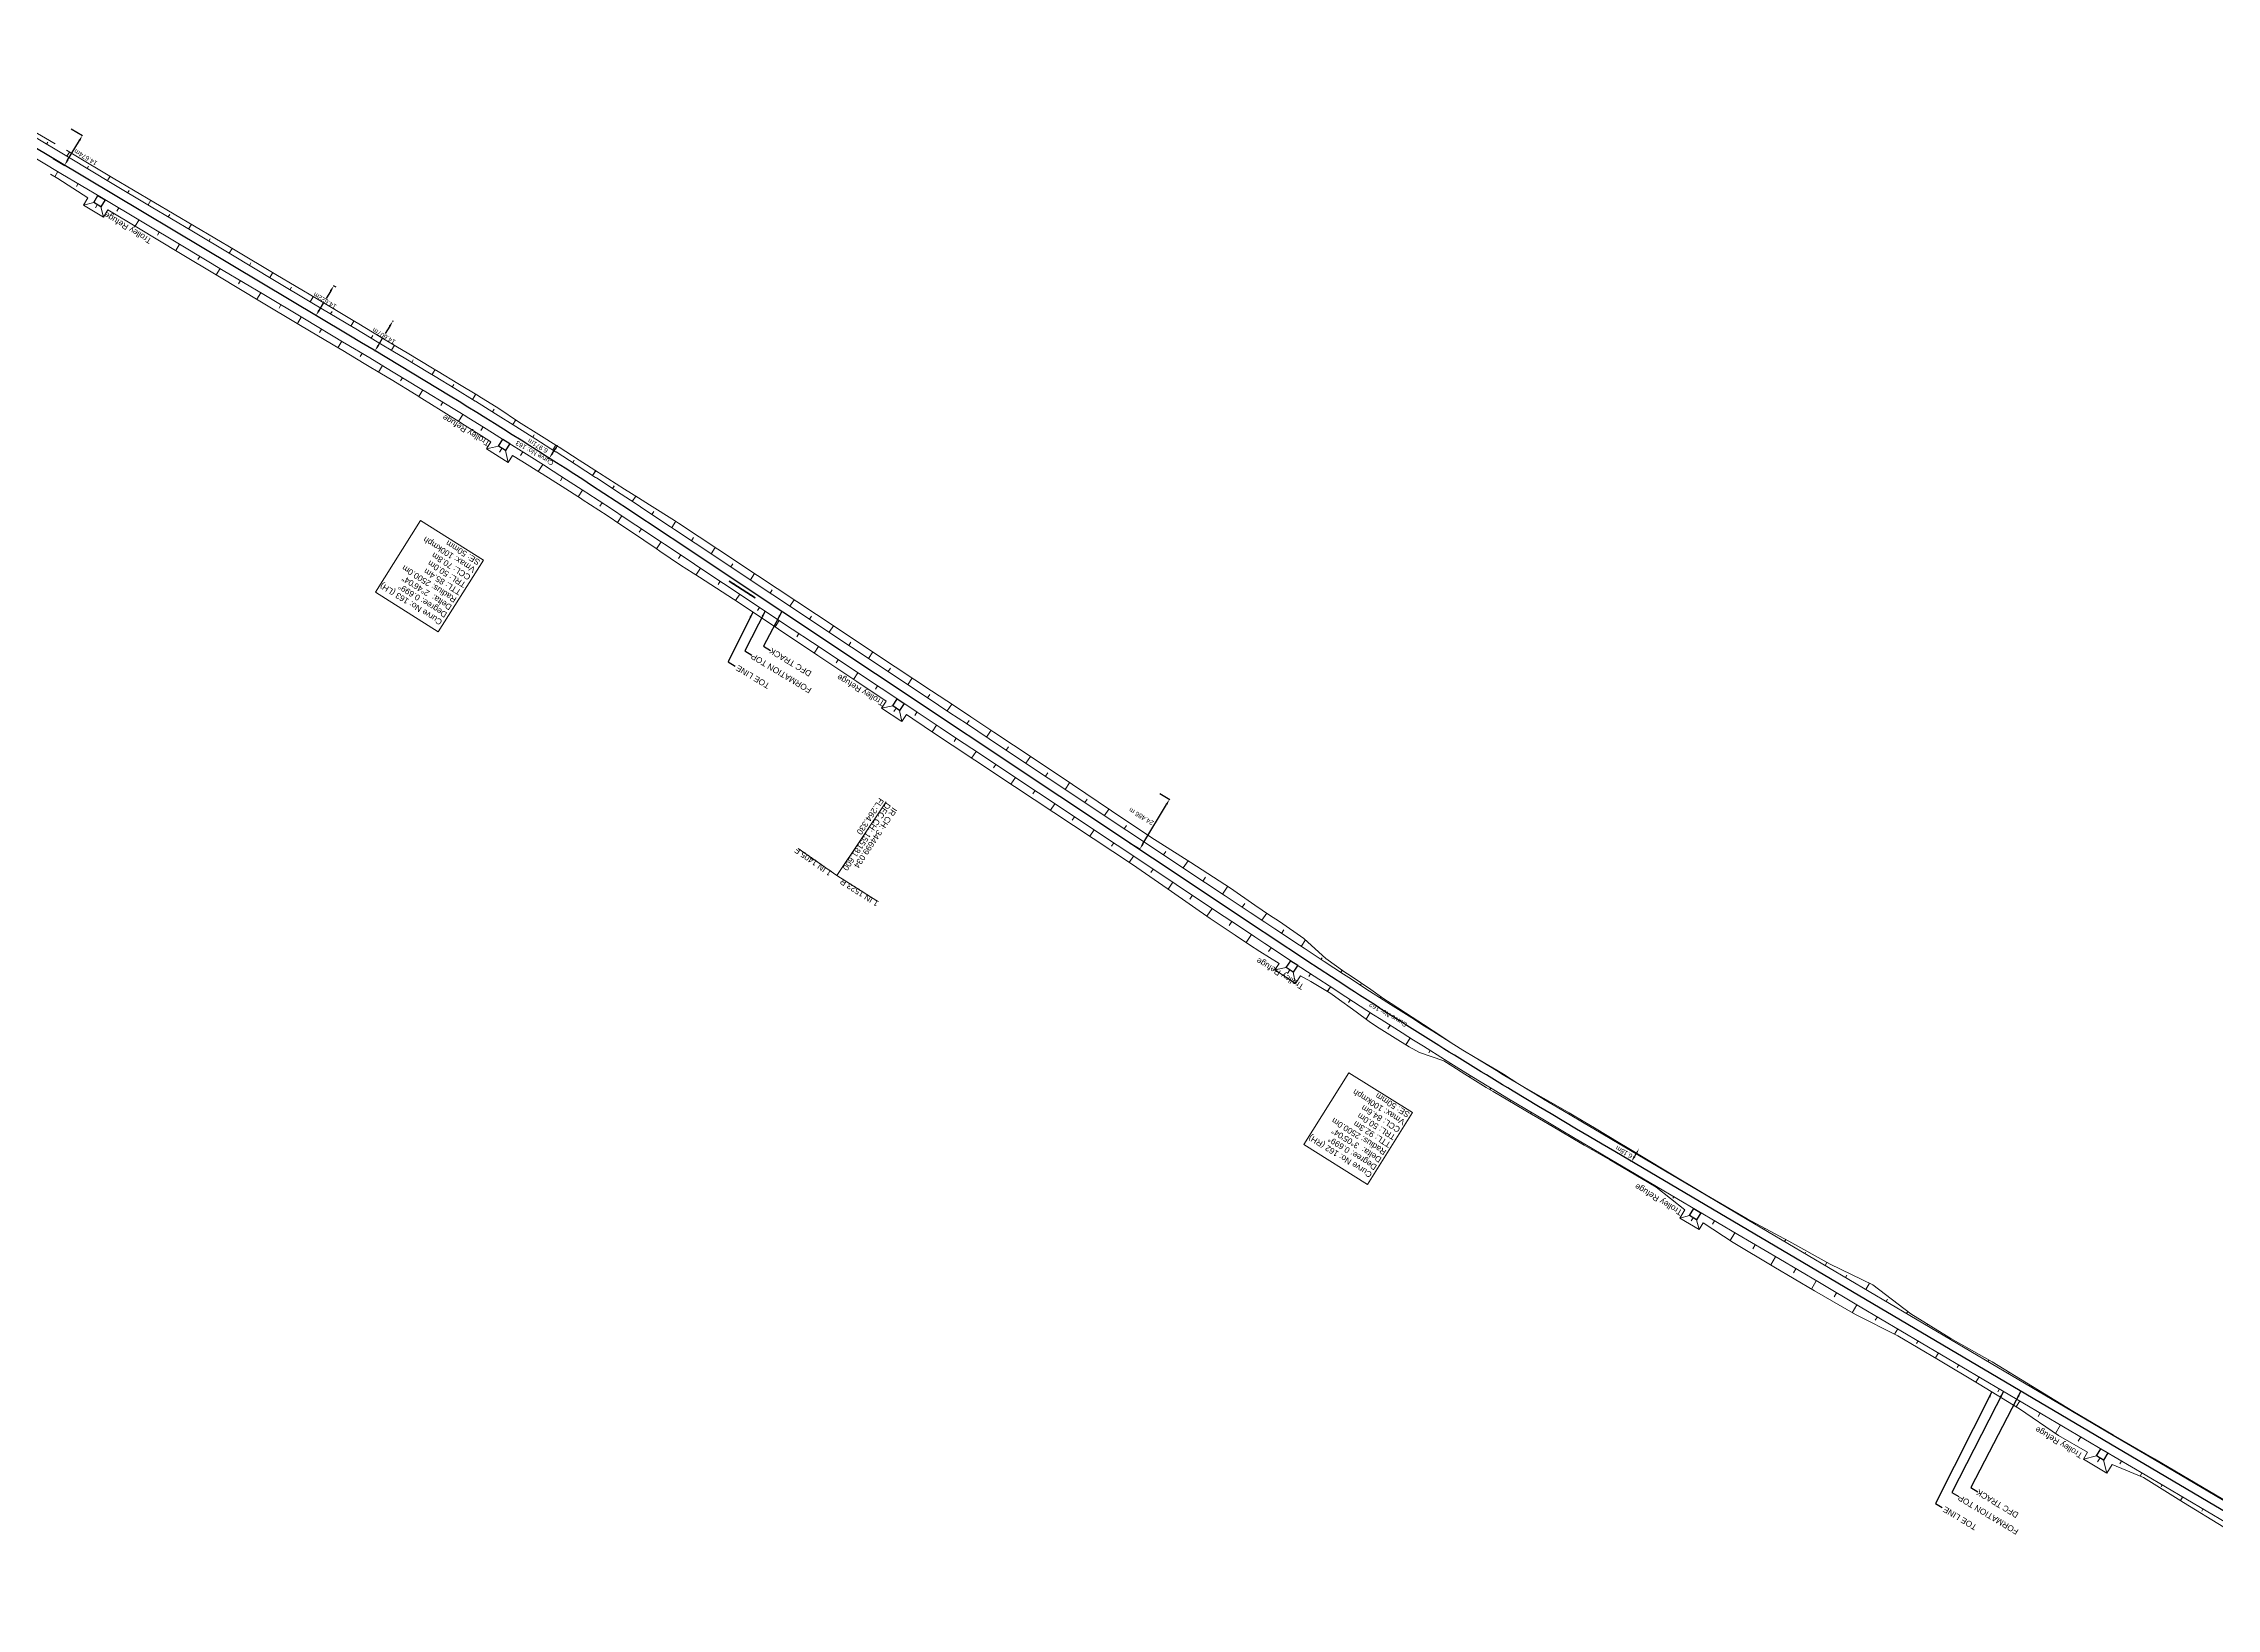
# Model space of a CAD drawing. Header units: metres. Extents: x 593990 to 610403, y 3402023 to 3411833.
# Drawn here: x 606839 to 607759, y 3403538 to 3404200 of the extents above; entities that cross this region are included whole.
import ezdxf
from ezdxf.enums import TextEntityAlignment as Align

# ---------------------------------------------------------------- set-up
doc = ezdxf.new("R2010")
doc.units = ezdxf.units.M
doc.header["$MEASUREMENT"] = 0
doc.header["$PDSIZE"] = 1
for name, color, linetype, lineweight in [('Proposed Curve_Details', 10, 'Continuous', 0), ('PROPOSED DFCC TOE LINE', 18, 'Continuous', 0), ('PROPOSED DFCC TOE SLOPES', 239, 'Continuous', 0), ('PROPOSED DFCC TRACK', 1, 'Continuous', 0), ('PROPOSED FORMATION LINE - PLAN', 187, 'Continuous', 0), ('PROPOSED GRADES IN PLAN', 10, 'Continuous', 0)]:
    doc.layers.add(name, color=color, linetype=linetype, lineweight=lineweight)
doc.layers.add('Trolley Refuse', color=10, linetype='Continuous')
doc.styles.get("Standard").update_dxf_attribs({"font": 'arial.ttf'})
doc.styles.add('Style-Arial', font='arial.ttf')
doc.dimstyles.new('ISO-25', dxfattribs={"dimtxt": 2.5, "dimasz": 2.5, "dimexe": 1.25, "dimexo": 0.625, "dimtad": 1, "dimtxsty": 'Standard', "dimcen": 2.5, "dimadec": 0, "dimazin": 0, "dimtfac": 1, "dimtmove": 0, "dimatfit": 3, "dimfxl": 1, "dimarcsym": 0})
doc.dimstyles.get("Standard").update_dxf_attribs({"dimtxt": 0.18, "dimasz": 0.18, "dimexe": 0.18, "dimexo": 0.0625, "dimgap": 0.09, "dimtad": 0, "dimtih": 1, "dimtoh": 1, "dimdec": 4, "dimzin": 0, "dimdsep": 46, "dimtxsty": 'Standard', "dimcen": 0.09, "dimadec": 0, "dimazin": 0, "dimtfac": 1, "dimtdec": 4, "dimtofl": 0, "dimtmove": 0, "dimatfit": 3, "dimfxl": 1, "dimtolj": 1, "dimtzin": 0, "dimarcsym": 0})

# ---------------------------------------------------------------- blocks, each defined once
blk = doc.blocks.new('*D176')
at = {"layer": 'Defpoints', "color": 0, "transparency": 16777216}
for p in [(607311.18, 3403883.2), (607315.45, 3403880.65), (607298.63, 3403862.17)]:
    blk.add_point(p, dxfattribs=at)
at = {"layer": 'PROPOSED DFCC TRACK', "color": 0, "lineweight": -2, "transparency": 16777216}
for p, q in [((607311.29, 3403883.13), (607315.56, 3403880.58)), ((607304.18, 3403861.77), (607314.17, 3403878.5)), ((607298.74, 3403862.11), (607303.01, 3403859.56))]:
    blk.add_line(p, q, dxfattribs=at)
at = {"layer": 'PROPOSED DFCC TRACK', "color": 0, "transparency": 16777216}
for points in [[(607313.81, 3403878.71), (607314.53, 3403878.29), (607315.45, 3403880.65)], [(607303.82, 3403861.98), (607304.54, 3403861.55), (607302.9, 3403859.62)]]:
    blk.add_solid(points, dxfattribs=at)
at = {"layer": 'PROPOSED DFCC TRACK', "color": 0, "lineweight": 0, "transparency": 16777216, "insert": (607303.5, 3403873.41), "char_height": 2, "attachment_point": 5, "rotation": 149, "style": 'Style-Arial'}
blk.add_mtext('\\A1;\\A1;24.486 m', dxfattribs=at)
blk = doc.blocks.new('TerminatorOpen_0.5')
at = {"color": 0, "linetype": 'ByBlock', "lineweight": -2}
for q in [(-1, 0.25), (-1, 0), (-1, -0.25)]:
    blk.add_line((0, 0), q, dxfattribs=at)
blk = doc.blocks.new('*D94')
at = {"layer": 'Defpoints', "color": 0, "transparency": 16777216}
for p in [(607056.81, 3404030.82, 267.17), (607056.81, 3404030.82), (607052.98, 3404025, 267.23)]:
    blk.add_point(p, dxfattribs=at)
at = {"layer": 'PROPOSED DFCC TRACK', "color": 0, "lineweight": -2, "transparency": 16777216}
blk.add_line((607054.35, 3404027.09), (607055.44, 3404028.74), dxfattribs=at)
at = {"layer": 'PROPOSED DFCC TRACK', "color": 0, "transparency": 16777216}
for points in [[(607055.09, 3404028.97), (607055.79, 3404028.51), (607056.81, 3404030.82)], [(607054.01, 3404027.32), (607054.7, 3404026.86), (607052.98, 3404025)]]:
    blk.add_solid(points, dxfattribs=at)
at = {"layer": 'PROPOSED DFCC TRACK', "color": 0, "lineweight": 0, "transparency": 16777216, "insert": (607048.13, 3404030.2), "char_height": 2, "attachment_point": 5, "rotation": 149, "style": 'Style-Arial'}
blk.add_mtext('\\A1;6.971m', dxfattribs=at)
blk = doc.blocks.new('*D96')
at = {"layer": 'Defpoints', "color": 0, "transparency": 16777216}
for p in [(607510.98, 3403727.42), (607510.99, 3403727.42), (607514.13, 3403732.74)]:
    blk.add_point(p, dxfattribs=at)
at = {"layer": 'PROPOSED DFCC TRACK', "color": 0, "lineweight": -2, "transparency": 16777216}
for p, q in [((607510.88, 3403727.48), (607510.87, 3403727.49)), ((607512.85, 3403730.59), (607512.25, 3403729.58)), ((607514.02, 3403732.8), (607514.01, 3403732.81))]:
    blk.add_line(p, q, dxfattribs=at)
at = {"layer": 'PROPOSED DFCC TRACK', "color": 0, "transparency": 16777216}
for points in [[(607511.89, 3403729.79), (607512.61, 3403729.36), (607510.98, 3403727.42)], [(607512.49, 3403730.8), (607513.21, 3403730.38), (607514.12, 3403732.74)]]:
    blk.add_solid(points, dxfattribs=at)
at = {"layer": 'PROPOSED DFCC TRACK', "color": 0, "lineweight": 0, "transparency": 16777216, "insert": (607507.82, 3403731.38), "char_height": 2, "attachment_point": 5, "rotation": 149, "style": 'Style-Arial'}
blk.add_mtext('\\A1;6.18m', dxfattribs=at)
blk = doc.blocks.new('*D77')
at = {"layer": 'Defpoints', "color": 0, "transparency": 16777216}
for p in [(606850.49, 3404164.45), (606855.38, 3404161.52), (606842.96, 3404151.85)]:
    blk.add_point(p, dxfattribs=at)
at = {"layer": 'PROPOSED DFCC TRACK', "color": 0, "lineweight": -2, "transparency": 16777216}
for p, q in [((606849.13, 3404151.07), (606854.1, 3404159.37)), ((606850.6, 3404164.38), (606855.49, 3404161.46)), ((606843.06, 3404151.79), (606847.96, 3404148.86))]:
    blk.add_line(p, q, dxfattribs=at)
at = {"layer": 'PROPOSED DFCC TRACK', "color": 0, "transparency": 16777216}
for points in [[(606853.74, 3404159.59), (606854.46, 3404159.16), (606855.38, 3404161.52)], [(606848.78, 3404151.29), (606849.49, 3404150.86), (606847.85, 3404148.93)]]:
    blk.add_solid(points, dxfattribs=at)
at = {"layer": 'PROPOSED DFCC TRACK', "color": 0, "lineweight": 0, "transparency": 16777216, "insert": (606856.77, 3404152.27), "char_height": 2, "attachment_point": 5, "rotation": 149, "style": 'Style-Arial'}
blk.add_mtext('\\A1;14.674m', dxfattribs=at)
blk = doc.blocks.new('*D100')
at = {"layer": 'Defpoints', "color": 0, "transparency": 16777216}
for p in [(606986.38, 3404083.16), (606986.72, 3404082.95), (606978.88, 3404070.62)]:
    blk.add_point(p, dxfattribs=at)
at = {"layer": 'PROPOSED DFCC TRACK', "color": 0, "lineweight": -2, "transparency": 16777216}
for p, q in [((606980.51, 3404072.56), (606982.39, 3404075.7)), ((606985.44, 3404080.81), (606983.56, 3404077.67)), ((606986.49, 3404083.09), (606986.83, 3404082.89)), ((606978.99, 3404070.56), (606979.33, 3404070.35))]:
    blk.add_line(p, q, dxfattribs=at)
at = {"layer": 'PROPOSED DFCC TRACK', "color": 0, "transparency": 16777216}
for points in [[(606985.08, 3404081.02), (606985.8, 3404080.59), (606986.72, 3404082.95)], [(606980.15, 3404072.78), (606980.87, 3404072.35), (606979.22, 3404070.42)]]:
    blk.add_solid(points, dxfattribs=at)
at = {"layer": 'PROPOSED DFCC TRACK', "color": 0, "lineweight": 0, "transparency": 16777216, "insert": (606982.97, 3404076.68), "char_height": 2, "attachment_point": 5, "rotation": 149, "style": 'Style-Arial'}
blk.add_mtext('\\A1;14.607m', dxfattribs=at)
blk = doc.blocks.new('*D101')
at = {"layer": 'Defpoints', "color": 0, "transparency": 16777216}
for p in [(606961.74, 3404097.9), (606962.85, 3404097.24), (606955.34, 3404084.69)]:
    blk.add_point(p, dxfattribs=at)
at = {"layer": 'PROPOSED DFCC TRACK', "color": 0, "lineweight": -2, "transparency": 16777216}
for p, q in [((606960.46, 3404095.76), (606958.58, 3404092.61)), ((606962.74, 3404097.3), (606961.64, 3404097.97)), ((606955.24, 3404084.76), (606954.13, 3404085.42)), ((606955.52, 3404087.5), (606957.4, 3404090.64))]:
    blk.add_line(p, q, dxfattribs=at)
at = {"layer": 'PROPOSED DFCC TRACK', "color": 0, "transparency": 16777216}
for points in [[(606960.1, 3404095.97), (606960.82, 3404095.54), (606961.74, 3404097.9)], [(606955.16, 3404087.71), (606955.88, 3404087.29), (606954.24, 3404085.35)]]:
    blk.add_solid(points, dxfattribs=at)
at = {"layer": 'PROPOSED DFCC TRACK', "color": 0, "lineweight": 0, "transparency": 16777216, "insert": (606957.99, 3404091.63), "char_height": 2, "attachment_point": 5, "rotation": 149, "style": 'Style-Arial'}
blk.add_mtext('\\A1;14.622m', dxfattribs=at)

msp = doc.modelspace()

# ---------------------------------------------------------------- linework, layer by layer
at = {"layer": 'Proposed Curve_Details'}
for points in [[(607006.0008, 3403951.5181), (607025.12, 3403981.8246), (606998.4925, 3403998.6229), (606979.3733, 3403968.3164)], [(607399.1805, 3403717.7288), (607418.2159, 3403748.088), (607391.3001, 3403764.9644), (607372.2647, 3403734.6052)]]:
    msp.add_lwpolyline(points, close=True, dxfattribs=at)
at = {"layer": 'PROPOSED DFCC TOE LINE', "lineweight": 0, "flags": 128}
for points in [[(606833.954, 3404163.7844), (606843.821, 3404158.0262)], [(606848.5975, 3404155.2387), (606851.2287, 3404153.7032), (606868.4263, 3404143.4932), (606885.6506, 3404133.3278), (606902.8596, 3404123.1368), (606920.0719, 3404112.9513), (606937.2567, 3404102.7198), (606954.4375, 3404092.4816), (606971.3417, 3404082.3759), (606971.6043, 3404082.2199), (606982.0841, 3404075.9767), (606988.7948, 3404071.9779), (606992.8321, 3404069.5716), (607003.5597, 3404063.1172), (607005.9653, 3404061.6632), (607014.2832, 3404056.6405), (607022.9417, 3404051.3728), (607023.1095, 3404051.2702), (607031.5809, 3404046.0732), (607039.972, 3404040.4197), (607039.991, 3404040.4079), (607048.5963, 3404035.0554), (607056.929, 3404029.7235), (607057.1325, 3404029.5935), (607065.6634, 3404024.1237), (607073.7921, 3404018.8793), (607074.1786, 3404018.6292), (607084.765, 3404011.9288), (607090.7567, 3404008.2035), (607095.3791, 3404005.2818), (607106.0035, 3403998.6625), (607107.6993, 3403997.5249), (607116.4111, 3403991.7314), (607124.3582, 3403986.4522), (607141.0155, 3403975.3827), (607157.6864, 3403964.3336), (607174.3633, 3403953.2937), (607191.0466, 3403942.2632), (607207.7342, 3403931.2392), (607214.7436, 3403926.6102), (607224.4157, 3403920.206), (607231.4116, 3403915.5568), (607241.0658, 3403909.1257), (607257.7062, 3403898.0307), (607274.3221, 3403886.8991), (607290.9515, 3403875.7875), (607307.5846, 3403864.6816), (607324.4354, 3403853.9031), (607341.2857, 3403843.1237), (607351.6166, 3403835.818), (607357.7037, 3403831.6972), (607362.0317, 3403828.9143), (607372.3086, 3403821.8186), (607374.0329, 3403820.1681), (607381.6092, 3403813.2513), (607389.6116, 3403807.518), (607391.879, 3403806.1565), (607400.6106, 3403800.2263), (607406.126, 3403796.2909), (607409.296, 3403794.22), (607418.1588, 3403788.4877), (607422.8938, 3403785.4503), (607426.9576, 3403782.6518), (607435.8387, 3403776.9441), (607439.6354, 3403774.56), (607444.8641, 3403771.4682), (607453.9289, 3403766.058), (607456.7713, 3403764.3047), (607462.8787, 3403760.4589), (607473.7236, 3403754.2718), (607473.9591, 3403754.1354), (607484.5071, 3403747.9748), (607491.1875, 3403744.0129), (607495.2528, 3403741.6043), (607506.0097, 3403735.2425), (607508.3964, 3403733.8318), (607525.5144, 3403723.4869), (607542.6521, 3403713.1752), (607559.9711, 3403703.1709), (607577.5946, 3403693.6826), (607595.0625, 3403683.9306), (607613.135, 3403675.2031), (607629.1551, 3403662.9977), (607646.167, 3403652.4729), (607663.5794, 3403642.6268), (607680.6553, 3403632.2106), (607697.7153, 3403621.7673), (607714.9679, 3403611.6505), (607732.2305, 3403601.5505), (607749.4793, 3403591.4273), (607766.7313, 3403581.3094)], [(607761.6493, 3403572.6975), (607744.5825, 3403583.1294), (607727.5975, 3403593.6996), (607714.3479, 3403599.2868), (607712.1298, 3403595.5859), (607702.2288, 3403601.52), (607703.9641, 3403604.4153), (607691.6286, 3403611.453), (607675.1195, 3403622.8298), (607658.0492, 3403633.2556), (607640.8951, 3403643.5393), (607623.6127, 3403653.6057), (607605.7106, 3403662.6219), (607588.4267, 3403672.6858), (607571.2287, 3403682.8952), (607554.045, 3403693.1288), (607541.265, 3403701.4524), (607539.5932, 3403698.6195), (607531.3888, 3403703.4611), (607533.4944, 3403707.0291), (607521.4175, 3403716.5443), (607504.1916, 3403726.7065), (607501.7945, 3403728.0994), (607490.9854, 3403734.3832), (607486.8978, 3403736.7633), (607480.1834, 3403740.6897), (607469.617, 3403746.8697), (607469.3814, 3403747.0073), (607458.584, 3403753.3448), (607452.354, 3403757.0351), (607449.4921, 3403758.7782), (607440.4925, 3403764.3631), (607435.3266, 3403767.5951), (607431.5187, 3403769.9889), (607421.2839, 3403773.6029), (607416.9027, 3403775.937), (607412.047, 3403778.8311), (607403.0749, 3403784.482), (607399.9791, 3403786.7012), (607394.4557, 3403790.6813), (607385.8499, 3403796.8928), (607383.6941, 3403798.4461), (607375.2354, 3403803.5509), (607370.9018, 3403805.9611), (607368.7595, 3403802.7105), (607360.0477, 3403808.452), (607361.8249, 3403811.1486), (607353.6401, 3403816.2812), (607349.3448, 3403819.1245), (607343.2134, 3403823.1846), (607332.6868, 3403830.196), (607316.2538, 3403841.6028), (607299.8324, 3403853.0269), (607283.1481, 3403864.0558), (607266.4663, 3403875.0887), (607249.787, 3403886.1251), (607233.1126, 3403897.1688), (607223.4462, 3403903.5816), (607216.4538, 3403908.2361), (607206.803, 3403914.6722), (607204.0802, 3403916.4904), (607202.1469, 3403913.5839), (607193.6109, 3403919.2616), (607195.5531, 3403922.1815), (607183.1794, 3403930.4356), (607166.5471, 3403941.5427), (607149.9274, 3403952.6688), (607133.2961, 3403963.7774), (607116.4806, 3403974.6091), (607108.4654, 3403979.7857), (607099.8141, 3403985.659), (607098.1275, 3403986.8056), (607087.801, 3403993.8269), (607083.2658, 3403996.8506), (607077.3909, 3404000.7062), (607066.9206, 3404007.4772), (607066.5362, 3404007.7261), (607058.4468, 3404012.9365), (607049.926, 3404018.3224), (607049.7228, 3404018.4503), (607041.384, 3404023.674), (607037.396, 3404026.1743), (607035.5674, 3404023.2232), (607026.433, 3404028.8835), (607028.2904, 3404031.881), (607024.3025, 3404034.3794), (607015.9395, 3404039.6482), (607015.7739, 3404039.7522), (607007.2317, 3404045.1043), (606999.0464, 3404050.2543), (606996.6743, 3404051.7411), (606986.0261, 3404058.2471), (606981.9993, 3404060.649), (606975.3056, 3404064.6499), (606964.8644, 3404070.9417), (606964.6029, 3404071.0992), (606947.6876, 3404081.1865), (606930.5167, 3404091.4412), (606913.3852, 3404101.7619), (606896.2355, 3404112.0521), (606879.0597, 3404122.2988), (606866.0792, 3404130.0027), (606864.2691, 3404126.9825), (606855.8467, 3404132.0304), (606857.725, 3404135.1644), (606845.0269, 3404143.3253), (606841.8151, 3404145.0948)]]:
    msp.add_lwpolyline(points, dxfattribs=at)
at = {"layer": 'PROPOSED DFCC TOE SLOPES', "flags": 128}
for points in [[(606840.2386, 3404157.8457), (606840.7417, 3404158.6876)], [(606848.8226, 3404152.7159), (606849.8822, 3404154.489)], [(606857.4066, 3404147.5861), (606857.9468, 3404148.4901)], [(606844.9836, 3404146.2729), (606843.6691, 3404144.0734)], [(606853.5676, 3404141.1432), (606852.8537, 3404139.9486)], [(606865.9906, 3404142.4564), (606867.0858, 3404144.289)], [(606860.1812, 3404133.1162), (606855.8467, 3404132.0304)], [(606861.6822, 3404132.2166), (606860.8701, 3404130.8615)], [(606863.1833, 3404131.3169), (606864.2691, 3404126.9825)], [(606870.7356, 3404130.8836), (606869.9318, 3404129.5385)], [(606874.5747, 3404137.3266), (606875.1353, 3404138.2647)], [(606883.1587, 3404132.1968), (606884.3081, 3404134.1201)], [(606879.3196, 3404125.7539), (606877.7274, 3404123.0895)], [(606887.9037, 3404120.6241), (606887.1104, 3404119.2966)], [(606891.7427, 3404127.0671), (606892.3282, 3404128.0469)], [(606900.3267, 3404121.9373), (606901.5183, 3404123.9312)], [(606896.4877, 3404115.4943), (606894.905, 3404112.8458)], [(606908.9108, 3404116.8075), (606909.5175, 3404117.8227)], [(606917.4948, 3404111.6777), (606918.7303, 3404113.7452)], [(606905.0717, 3404110.3646), (606904.2768, 3404109.0343)], [(606913.6557, 3404105.2348), (606912.0567, 3404102.559)], [(606926.0788, 3404106.548), (606926.7018, 3404107.5905)], [(606934.6628, 3404101.4182), (606935.9173, 3404103.5173)], [(606922.2398, 3404100.105), (606921.4318, 3404098.753)], [(606930.8238, 3404094.9752), (606929.1896, 3404092.2407)], [(606943.2469, 3404096.2884), (606943.8774, 3404097.3436)], [(606951.8309, 3404091.1587), (606953.0984, 3404093.2797)], [(606939.4078, 3404089.8455), (606938.5899, 3404088.4768)], [(606947.9918, 3404084.7157), (606946.3575, 3404081.9809)], [(606960.4149, 3404086.0289), (606961.0488, 3404087.0896)], [(606956.5759, 3404079.5859), (606955.7608, 3404078.222)], [(606965.1593, 3404074.4565), (606963.5337, 3404071.7368)], [(606968.9989, 3404080.8991), (606970.2658, 3404083.0191)], [(606969.0001, 3404080.8984), (606970.2674, 3404083.0182)], [(606977.5832, 3404075.7671), (606978.2204, 3404076.833)], [(606977.5869, 3404075.7649), (606978.2248, 3404076.8304)], [(606973.7399, 3404069.3267), (606972.9191, 3404067.9546)], [(606986.167, 3404070.6285), (606987.4533, 3404072.7773)], [(606986.179, 3404070.6214), (606987.4693, 3404072.7677)], [(606994.7495, 3404065.4691), (606995.4005, 3404066.5519)], [(606994.7598, 3404065.4629), (606995.4125, 3404066.5446)], [(606982.3122, 3404064.195), (606980.6638, 3404061.4472)], [(606990.8716, 3404059.0495), (606990.0433, 3404057.6741)], [(607003.3221, 3404060.2969), (607004.6325, 3404062.4688)], [(607003.3454, 3404060.2828), (607004.6637, 3404062.4499)], [(607011.8888, 3404055.0857), (607012.5563, 3404056.183)], [(607011.9125, 3404055.0713), (607012.5841, 3404056.1661)], [(606999.4171, 3404053.8937), (606997.7171, 3404051.0875)], [(607007.9372, 3404048.7109), (607007.0435, 3404047.2479)], [(607020.4367, 3404049.8426), (607021.8009, 3404052.0668)], [(607020.4621, 3404049.827), (607021.8353, 3404052.0459)], [(607016.4371, 3404043.4975), (607014.5876, 3404040.4955)], [(607024.9152, 3404038.2511), (607023.9643, 3404036.7213)], [(607028.9654, 3404044.5645), (607029.6636, 3404045.6928)], [(607028.9909, 3404044.5487), (607029.6938, 3404045.6742)], [(607037.473, 3404039.2521), (607038.7262, 3404041.259)], [(607037.4985, 3404039.2361), (607038.759, 3404041.2369)], [(607031.421, 3404030.0548), (607026.433, 3404028.8835)], [(607032.9085, 3404029.133), (607031.9544, 3404027.5932)], [(607045.9593, 3404033.9056), (607046.5908, 3404034.9078)], [(607045.9845, 3404033.8898), (607046.6199, 3404034.8896)], [(607054.4241, 3404028.5258), (607055.6895, 3404030.5167)], [(607054.4499, 3404028.5093), (607055.7234, 3404030.495)], [(607034.3961, 3404028.2112), (607035.5674, 3404023.2232)], [(607041.8081, 3404027.6568), (607040.8458, 3404026.1358)], [(607050.2228, 3404022.3096), (607048.3202, 3404019.329)], [(607062.8676, 3404023.1109), (607063.505, 3404024.1049)], [(607062.8921, 3404023.0951), (607063.5335, 3404024.0866)], [(607071.2887, 3404017.664), (607072.5805, 3404019.661)], [(607071.3162, 3404017.6461), (607072.6168, 3404019.6376)], [(607058.6158, 3404016.928), (607057.678, 3404015.4716)], [(607066.987, 3404011.5145), (607065.1187, 3404008.6391)], [(607079.689, 3404012.1783), (607080.3736, 3404013.2266)], [(607079.7044, 3404012.1681), (607080.3917, 3404013.2149)], [(607075.3389, 3404006.0617), (607074.4125, 3404004.6466)], [(607088.0637, 3404006.6797), (607089.5548, 3404008.9508)], [(607088.0836, 3404006.6665), (607089.5825, 3404008.9336)], [(607096.4253, 3404001.1515), (607097.2398, 3404002.3833)], [(607096.434, 3404001.1457), (607097.2503, 3404002.3766)], [(607083.6809, 3404000.5857), (607081.8378, 3403997.7877)], [(607092.0086, 3403995.0811), (607091.0693, 3403993.6623)], [(607104.7681, 3403995.6191), (607106.5453, 3403998.2991)], [(607104.7756, 3403995.6141), (607106.556, 3403998.2919)], [(607100.3345, 3403989.5603), (607098.3879, 3403986.6286)], [(607108.6576, 3403984.0267), (607107.6562, 3403982.5208)], [(607113.103, 3403990.0774), (607113.9913, 3403991.4136)], [(607113.104, 3403990.0767), (607113.9926, 3403991.4128)], [(607121.4305, 3403984.5386), (607123.2104, 3403987.2147)], [(607121.4306, 3403984.5385), (607123.2106, 3403987.2146)], [(607116.9834, 3403978.4891), (607115.0271, 3403975.5478)], [(607129.7569, 3403979.0002), (607130.6482, 3403980.3401)], [(607138.0832, 3403973.4619), (607139.868, 3403976.1452)], [(607125.3096, 3403972.9508), (607124.3715, 3403971.5406)], [(607133.6359, 3403967.4125), (607131.8413, 3403964.7145)], [(607146.4095, 3403967.9236), (607147.306, 3403969.2714)], [(607154.7358, 3403962.3853), (607156.538, 3403965.0947)], [(607141.9622, 3403961.8742), (607141.0675, 3403960.5292)], [(607150.2885, 3403956.3359), (607148.4885, 3403953.6299)], [(607163.0621, 3403956.847), (607163.9691, 3403958.2106)], [(607158.6148, 3403950.7976), (607157.7071, 3403949.433)], [(607171.3884, 3403951.3087), (607173.2146, 3403954.0541)], [(607179.7147, 3403945.7704), (607180.6352, 3403947.1543)], [(607166.9411, 3403945.2593), (607165.1092, 3403942.5053)], [(607175.2674, 3403939.721), (607174.3458, 3403938.3356)], [(607188.041, 3403940.2321), (607189.8974, 3403943.023)], [(607183.5937, 3403934.1827), (607181.7404, 3403931.3966)], [(607191.92, 3403928.6444), (607190.9894, 3403927.2455)], [(607196.3673, 3403934.6938), (607197.3041, 3403936.1022)], [(607204.6936, 3403929.1555), (607206.5847, 3403931.9986)], [(607198.2915, 3403920.2028), (607193.6109, 3403919.2616)], [(607199.7486, 3403919.2336), (607198.8137, 3403917.8282)], [(607201.2057, 3403918.2644), (607202.1469, 3403913.5839)], [(607213.0199, 3403923.6172), (607213.9745, 3403925.0523)], [(607221.3462, 3403918.0789), (607223.267, 3403920.9666)], [(607208.5725, 3403917.5678), (607207.6336, 3403916.1562)], [(607216.8988, 3403912.0295), (607215.0142, 3403909.1962)], [(607229.6725, 3403912.5406), (607230.6346, 3403913.987)], [(607237.9988, 3403907.0023), (607239.9192, 3403909.8895)], [(607225.2251, 3403906.4912), (607224.2815, 3403905.0725)], [(607233.5514, 3403900.9529), (607231.6707, 3403898.1254)], [(607246.3251, 3403901.464), (607247.2824, 3403902.9033)], [(607241.8777, 3403895.4146), (607240.9425, 3403894.0085)], [(607254.6514, 3403895.9257), (607256.5599, 3403898.795)], [(607262.9777, 3403890.3874), (607263.9236, 3403891.8096)], [(607250.204, 3403889.8763), (607248.3444, 3403887.0806)], [(607258.5303, 3403884.338), (607257.607, 3403882.9499)], [(607271.304, 3403884.8491), (607273.1776, 3403887.6659)], [(607266.8566, 3403878.7997), (607265.0233, 3403876.0435)], [(607275.1829, 3403873.2614), (607274.2734, 3403871.8941)], [(607279.6303, 3403879.3108), (607280.5608, 3403880.7098)], [(607287.9566, 3403873.7725), (607289.806, 3403876.5529)], [(607283.5092, 3403867.7231), (607281.7048, 3403865.0104)], [(607296.2829, 3403868.2342), (607297.2026, 3403869.6169)], [(607304.6092, 3403862.6959), (607306.4388, 3403865.4466)], [(607291.8355, 3403862.1848), (607290.9411, 3403860.8402)], [(607300.1618, 3403856.6465), (607298.3889, 3403853.9811)], [(607312.9355, 3403857.1576), (607313.8924, 3403858.5962)], [(607321.2618, 3403851.6193), (607323.2747, 3403854.6455)], [(607308.4881, 3403851.1082), (607307.5552, 3403849.7057)], [(607316.8144, 3403845.5699), (607314.8331, 3403842.5912)], [(607329.5881, 3403846.081), (607330.644, 3403847.6685)], [(607325.1407, 3403840.0316), (607324.0946, 3403838.4589)], [(607337.9144, 3403840.5427), (607340.125, 3403843.8662)], [(607346.2405, 3403835.0045), (607347.2844, 3403836.574)], [(607333.467, 3403834.4933), (607331.2651, 3403831.1829)], [(607341.7933, 3403828.955), (607340.6814, 3403827.2834)], [(607341.7936, 3403828.9548), (607340.6817, 3403827.2831)], [(607354.5648, 3403829.4681), (607356.5606, 3403832.4711)], [(607350.1201, 3403823.4169), (607347.9011, 3403820.0805)], [(607350.124, 3403823.4142), (607347.9071, 3403820.0765)], [(607358.4541, 3403817.8816), (607357.3711, 3403816.2511)], [(607358.4595, 3403817.878), (607357.378, 3403816.2467)], [(607362.8903, 3403823.939), (607363.8874, 3403825.4418)], [(607371.215, 3403818.4207), (607373.0146, 3403821.1428)], [(607364.8501, 3403809.4389), (607360.0477, 3403808.452)], [(607366.3113, 3403808.4759), (607365.3575, 3403807.0286)], [(607379.5473, 3403812.9268), (607380.0007, 3403813.6164)], [(607387.8899, 3403807.4587), (607388.4648, 3403808.3396)], [(607367.7725, 3403807.5129), (607368.7595, 3403802.7105)], [(607375.1579, 3403806.8373), (607374.3755, 3403805.6508)], [(607375.1747, 3403806.8262), (607374.3961, 3403805.6385)], [(607383.5378, 3403801.3436), (607382.2211, 3403799.335)], [(607383.5624, 3403801.3276), (607382.2543, 3403799.315)], [(607396.2525, 3403802.0248), (607396.5136, 3403802.4281)], [(607391.9469, 3403795.8778), (607391.1979, 3403794.7255)], [(607391.9676, 3403795.8644), (607391.222, 3403794.7089)], [(607400.37, 3403790.4422), (607398.5981, 3403787.6963)], [(607400.4001, 3403790.4229), (607398.6398, 3403787.6663)], [(607404.63, 3403796.6197), (607404.9552, 3403797.1263)], [(607413.0336, 3403791.2546), (607413.1571, 3403791.4487)], [(607408.8282, 3403785.0409), (607407.8759, 3403783.5495)], [(607408.8486, 3403785.028), (607407.901, 3403783.5335)], [(607421.4541, 3403785.9162), (607421.6596, 3403786.2421)], [(607426.8687, 3403782.5101), (607426.9576, 3403782.6518)], [(607417.294, 3403779.673), (607415.4675, 3403776.7925)], [(607417.3243, 3403779.6539), (607415.5123, 3403776.7657)], [(607425.7952, 3403774.3394), (607425.197, 3403773.3859)], [(607425.8159, 3403774.3265), (607425.2226, 3403773.3741)], [(607435.8245, 3403776.9211), (607435.8387, 3403776.9441)], [(607438.3631, 3403775.3475), (607438.3682, 3403775.3557)], [(607439.6349, 3403774.5591), (607439.6354, 3403774.56)], [(607444.8037, 3403771.3701), (607444.8641, 3403771.4682)], [(607434.304, 3403769.0396), (607433.9452, 3403768.4635)], [(607434.3339, 3403769.021), (607433.9777, 3403768.4431)], [(607442.8467, 3403763.774), (607442.6524, 3403763.4587)], [(607442.8684, 3403763.7607), (607442.6751, 3403763.4447)], [(607446.8505, 3403770.1168), (607446.8877, 3403770.1775)], [(607455.3559, 3403764.9142), (607455.4726, 3403765.1058)], [(607456.6598, 3403764.1207), (607456.7713, 3403764.3047)], [(607451.399, 3403758.5426), (607450.9864, 3403757.8681)], [(607451.428, 3403758.5249), (607451.0184, 3403757.8486)], [(607459.9821, 3403753.3454), (607459.7987, 3403753.0425)], [(607460.0053, 3403753.3315), (607459.8231, 3403753.028)], [(607462.8323, 3403760.3823), (607462.8787, 3403760.4589)], [(607463.9143, 3403759.8007), (607463.9445, 3403759.8509)], [(607472.4348, 3403754.6154), (607472.6095, 3403754.9074)], [(607468.5781, 3403748.183), (607468.2655, 3403747.6623)], [(607468.5991, 3403748.1704), (607468.2883, 3403747.6489)], [(607481.1214, 3403749.6953), (607481.2348, 3403749.886)], [(607489.595, 3403744.4069), (607489.8363, 3403744.8142)], [(607477.1886, 3403743.0499), (607477.0541, 3403742.8242)], [(607477.2006, 3403743.0428), (607477.0665, 3403742.8169)], [(607485.7995, 3403737.9381), (607485.5648, 3403737.5427)], [(607485.8113, 3403737.9311), (607485.5774, 3403737.5354)], [(607498.314, 3403739.5232), (607498.4325, 3403739.7238)], [(607506.8042, 3403734.2402), (607507.0373, 3403734.6351)], [(607494.4196, 3403732.8422), (607494.3194, 3403732.6727)], [(607494.4234, 3403732.8399), (607494.3233, 3403732.6704)], [(607503.0348, 3403727.7561), (607502.8689, 3403727.4751)], [(607503.0359, 3403727.7554), (607502.8701, 3403727.4744)], [(607515.5097, 3403729.3173), (607515.6035, 3403729.4763)], [(607511.6482, 3403722.6732), (607511.5682, 3403722.5376)], [(607520.2604, 3403717.5909), (607520.1011, 3403717.3209)], [(607524.0281, 3403724.0761), (607524.1625, 3403724.3039)], [(607525.3884, 3403723.2733), (607525.5144, 3403723.4869)], [(607528.8727, 3403712.5087), (607528.5024, 3403711.8813)], [(607541.4785, 3403713.7783), (607541.6221, 3403714.0217)], [(607542.6129, 3403713.1088), (607542.6521, 3403713.1752)], [(607549.8648, 3403708.8293), (607549.9043, 3403708.8962)], [(607535.5153, 3403704.5247), (607531.3888, 3403703.4611)], [(607537.0224, 3403703.6353), (607536.2567, 3403702.3378)], [(607538.5295, 3403702.746), (607539.5932, 3403698.6195)], [(607546.0971, 3403702.3441), (607545.2363, 3403700.8854)], [(607558.4771, 3403703.747), (607558.6033, 3403703.961)], [(607567.0893, 3403698.6648), (607567.2402, 3403698.9204)], [(607554.7094, 3403697.2619), (607552.7631, 3403693.9638)], [(607563.3216, 3403692.1796), (607562.3227, 3403690.4868)], [(607575.7015, 3403693.5825), (607576.2028, 3403694.4319)], [(607584.3138, 3403688.5003), (607584.6314, 3403689.0385)], [(607571.9339, 3403687.0974), (607569.9156, 3403683.6772)], [(607580.5461, 3403682.0151), (607579.5298, 3403680.2929)], [(607592.926, 3403683.418), (607593.683, 3403684.7008)], [(607601.5383, 3403678.3358), (607602.1049, 3403679.2959)], [(607589.1583, 3403676.9329), (607587.1124, 3403673.466)], [(607597.7706, 3403671.8506), (607596.7592, 3403670.1368)], [(607610.1505, 3403673.2535), (607611.7078, 3403675.8924)], [(607606.3828, 3403666.7684), (607604.3898, 3403663.391)], [(607614.9951, 3403661.6861), (607614.1443, 3403660.2445)], [(607618.7627, 3403668.1712), (607619.3213, 3403669.1178)], [(607627.375, 3403663.089), (607627.8899, 3403663.9616)], [(607623.6073, 3403656.6038), (607622.2446, 3403654.2947)], [(607632.2195, 3403651.5216), (607631.5764, 3403650.4317)], [(607635.9872, 3403658.0067), (607636.1524, 3403658.2866)], [(607644.5995, 3403652.9245), (607644.8235, 3403653.3041)], [(607640.8318, 3403646.4393), (607639.5744, 3403644.3086)], [(607653.2117, 3403647.8422), (607653.3549, 3403648.0848)], [(607661.8239, 3403642.76), (607662.2043, 3403643.4044)], [(607649.444, 3403641.3571), (607648.8026, 3403640.2702)], [(607658.0563, 3403636.2748), (607656.7383, 3403634.0415)], [(607670.4362, 3403637.6777), (607670.6025, 3403637.9595)], [(607679.0484, 3403632.5955), (607679.3067, 3403633.0332)], [(607666.6685, 3403631.1926), (607665.9742, 3403630.016)], [(607675.2807, 3403626.1103), (607673.815, 3403623.6266)], [(607680.4087, 3403631.7927), (607680.6553, 3403632.2106)], [(607683.893, 3403621.0281), (607683.0027, 3403619.5194)], [(607692.5052, 3403615.9458), (607690.367, 3403612.3224)], [(607697.6332, 3403621.6282), (607697.7153, 3403621.7673)], [(607704.9321, 3403617.4283), (607704.9791, 3403617.5079)], [(607701.1175, 3403610.8635), (607700.0526, 3403609.059)], [(607713.4974, 3403612.2664), (607713.6054, 3403612.4494)], [(607722.1728, 3403607.2911), (607722.2359, 3403607.3981)], [(607707.7457, 3403602.9021), (607702.2288, 3403601.52)], [(607709.2467, 3403602.0024), (607708.213, 3403600.2777)], [(607710.7478, 3403601.1028), (607712.1298, 3403595.5859)], [(607718.3419, 3403600.699), (607717.6103, 3403599.4593)], [(607730.7219, 3403602.1019), (607730.8672, 3403602.3481)], [(607739.4134, 3403597.154), (607739.4927, 3403597.2884)], [(607726.9542, 3403595.6168), (607726.1764, 3403594.2988)], [(607735.5664, 3403590.5345), (607735.1792, 3403589.8784)], [(607747.9463, 3403591.9374), (607748.1171, 3403592.2268)], [(607756.6507, 3403587.0113), (607756.7429, 3403587.1674)], [(607744.1787, 3403585.4523), (607743.2846, 3403583.9371)], [(607752.7909, 3403580.37), (607752.3013, 3403579.5403)]]:
    msp.add_lwpolyline(points, dxfattribs=at)
at = {"layer": 'PROPOSED DFCC TRACK', "linetype": 'Continuous', "lineweight": 30, "flags": 128}
msp.add_lwpolyline([(607831.492, 3403538.2812), (607503.8704, 3403731.6173), (607498.4879, 3403734.794), (607493.1064, 3403737.9723), (607487.7269, 3403741.1541), (607482.3504, 3403744.3408), (607476.9779, 3403747.5343), (607471.6104, 3403750.7362), (607466.2489, 3403753.9482), (607460.8943, 3403757.1718, -0.00845817), (607389.239, 3403802.1001), (607384.0048, 3403805.5156), (607378.7781, 3403808.9426), (607373.5578, 3403812.3793), (607368.3429, 3403815.8242), (607363.1323, 3403819.2756), (607357.925, 3403822.7318), (607352.7198, 3403826.1914), (607347.5156, 3403829.6526), (607112.557, 3403985.9371), (607107.3529, 3403989.3983), (607102.1477, 3403992.8578), (607096.9403, 3403996.3141), (607091.7297, 3403999.7655), (607086.5148, 3404003.2104), (607081.2946, 3404006.6471), (607076.0678, 3404010.074), (607070.8336, 3404013.4895, 0.00707659), (607010.9855, 3404051.2454), (607005.6489, 3404054.4986), (607000.3052, 3404057.7402), (606994.9554, 3404060.9717), (606989.6007, 3404064.1948), (606984.2418, 3404067.4112), (606978.88, 3404070.6226), (606973.5162, 3404073.8307), (606968.1513, 3404077.0371), (604380.3623, 3405623.4867)], format="xyb", dxfattribs=at)
at = {"layer": 'PROPOSED FORMATION LINE - PLAN', "lineweight": 0, "flags": 128}
for points in [[(607766.5311, 3403580.9702), (607749.3066, 3403591.1347), (607732.0822, 3403601.2992), (607714.8577, 3403611.4637), (607697.6332, 3403621.6282), (607680.4087, 3403631.7927), (607663.1842, 3403641.9572), (607645.9598, 3403652.1217), (607628.7353, 3403662.2863), (607611.5108, 3403672.4508), (607594.2863, 3403682.6153), (607577.0618, 3403692.7798), (607559.8374, 3403702.9443), (607542.6129, 3403713.1088), (607525.3884, 3403723.2733), (607508.1639, 3403733.4378), (607505.7762, 3403734.8469), (607495.0143, 3403741.2007), (607490.9467, 3403743.606), (607484.2643, 3403747.5657), (607473.7679, 3403753.8154), (607473.5343, 3403753.955), (607462.8324, 3403760.3822), (607456.6596, 3403764.1208), (607453.8065, 3403765.8571), (607444.8038, 3403771.3701), (607439.6348, 3403774.5591), (607435.8245, 3403776.9211), (607426.8688, 3403782.5101), (607422.6942, 3403785.1333), (607417.9367, 3403788.1368), (607409.0286, 3403793.8013), (607405.8387, 3403795.8426), (607400.1445, 3403799.5035), (607391.2846, 3403805.2431), (607389.0693, 3403806.6865), (607380.8374, 3403812.0765), (607372.3724, 3403817.6555), (607370.412, 3403818.9517), (607359.9999, 3403825.8555), (607355.7137, 3403828.704), (607349.5925, 3403832.7749), (607339.0615, 3403839.7797), (607322.4089, 3403850.8563), (607305.7563, 3403861.9329), (607289.1037, 3403873.0095), (607272.4511, 3403884.0861), (607255.7985, 3403895.1627), (607239.1459, 3403906.2393), (607229.4873, 3403912.6638), (607222.4933, 3403917.3159), (607212.8347, 3403923.7404), (607205.8407, 3403928.3925), (607189.1881, 3403939.4691), (607172.5355, 3403950.5457), (607155.8829, 3403961.6223), (607139.2303, 3403972.6989), (607122.5777, 3403983.7755), (607114.6339, 3403989.0595), (607105.9229, 3403994.8518), (607104.2226, 3403995.9815), (607093.7988, 3404002.893), (607089.2401, 3404005.905), (607083.3538, 3404009.7811), (607072.8791, 3404016.6325), (607072.4936, 3404016.8834), (607064.3825, 3404022.138), (607055.8636, 3404027.609), (607055.6604, 3404027.7389), (607047.3227, 3404033.0455), (607038.7598, 3404038.4475), (607038.7409, 3404038.4594), (607030.1752, 3404043.8148), (607021.7362, 3404049.0442), (607021.569, 3404049.1473), (607012.9412, 3404054.445), (607004.6491, 3404059.4929), (607002.247, 3404060.9483), (606991.5324, 3404067.409), (606987.5047, 3404069.8272), (606980.8057, 3404073.8405), (606970.3371, 3404080.0995), (606970.075, 3404080.2561), (606953.1691, 3404090.359), (606936.001, 3404100.6185), (606918.833, 3404110.8781), (606901.6649, 3404121.1376), (606884.4969, 3404131.3971), (606867.3288, 3404141.6567), (606850.1608, 3404151.9162), (606832.9927, 3404162.1758)], [(607762.7194, 3403574.511), (607745.4949, 3403584.6755), (607728.2705, 3403594.84), (607711.046, 3403605.0045), (607693.8215, 3403615.169), (607676.597, 3403625.3335), (607659.3725, 3403635.498), (607642.1481, 3403645.6626), (607624.9236, 3403655.8271), (607607.6991, 3403665.9916), (607590.4746, 3403676.1561), (607573.2501, 3403686.3206), (607556.0257, 3403696.4851), (607538.8012, 3403706.6496), (607521.5767, 3403716.8141), (607504.3522, 3403726.9787), (607501.9646, 3403728.3877), (607491.1986, 3403734.7439), (607487.1274, 3403737.1513), (607480.4365, 3403741.116), (607469.9205, 3403747.3775), (607469.6864, 3403747.5174), (607458.9563, 3403753.9615), (607452.7649, 3403757.7113), (607449.9033, 3403759.4528), (607440.8735, 3403764.9824), (607435.6891, 3403768.181), (607431.8672, 3403770.5501), (607422.8846, 3403776.1558), (607418.6975, 3403778.7869), (607413.9257, 3403781.7995), (607404.9908, 3403787.481), (607401.7913, 3403789.5284), (607396.08, 3403793.2003), (607387.1935, 3403798.9571), (607384.9717, 3403800.4048), (607376.7188, 3403805.8086), (607368.2374, 3403811.3983), (607366.2739, 3403812.6966), (607355.85, 3403819.6082), (607351.5613, 3403822.4584), (607345.4388, 3403826.5302), (607334.9077, 3403833.535), (607318.2551, 3403844.6116), (607301.6025, 3403855.6882), (607284.95, 3403866.7648), (607268.2974, 3403877.8414), (607251.6448, 3403888.918), (607234.9922, 3403899.9946), (607225.3336, 3403906.4191), (607218.3396, 3403911.0712), (607208.681, 3403917.4957), (607201.687, 3403922.1478), (607185.0344, 3403933.2244), (607168.3818, 3403944.301), (607151.7292, 3403955.3776), (607135.0766, 3403966.4542), (607118.424, 3403977.5308), (607110.4801, 3403982.8147), (607101.7719, 3403988.6052), (607100.0728, 3403989.7342), (607089.6607, 3403996.638), (607085.1096, 3403999.6449), (607079.2353, 3404003.5131), (607068.7881, 3404010.3466), (607068.4037, 3404010.5967), (607060.3169, 3404015.8355), (607051.8235, 3404021.2902), (607051.6209, 3404021.4197), (607043.3082, 3404026.7104), (607034.771, 3404032.0962), (607034.7521, 3404032.1081), (607026.2121, 3404037.4474), (607017.7983, 3404042.6612), (607017.6316, 3404042.764), (607009.0297, 3404048.0458), (607000.7601, 3404053.0801), (606998.3635, 3404054.532), (606987.669, 3404060.9806), (606983.6468, 3404063.3955), (606976.9543, 3404067.4048), (606966.4898, 3404073.6614), (606966.2276, 3404073.8181), (606949.3217, 3404083.921), (606932.1537, 3404094.1805), (606914.9856, 3404104.4401), (606897.8176, 3404114.6996), (606880.6495, 3404124.9591), (606863.4815, 3404135.2187), (606846.3134, 3404145.4782), (606829.1454, 3404155.7377)]]:
    msp.add_lwpolyline(points, dxfattribs=at)
at = {"layer": 'PROPOSED GRADES IN PLAN'}
msp.add_line((607195.4821, 3403879.5963), (607174.7134, 3403848.3727), dxfattribs=at)
at = {"layer": 'PROPOSED GRADES IN PLAN', "flags": 128}
msp.add_lwpolyline([(607191.5933, 3403837.6457), (607174.7134, 3403848.3727), (607158.3275, 3403859.8401)], dxfattribs=at)
at = {"layer": 'Trolley Refuse'}
for points in [[(606861.9804, 3404136.1183), (606864.9825, 3404134.319), (606863.1833, 3404131.3169), (606860.1812, 3404133.1162)], [(607033.2646, 3404033.0299), (607036.2397, 3404031.1863), (607034.3961, 3404028.2112), (607031.421, 3404030.0548)], [(607200.2299, 3403923.117), (607203.1441, 3403921.1786), (607201.2057, 3403918.2644), (607198.2915, 3403920.2028)], [(607366.7762, 3403812.3613), (607369.6986, 3403810.4353), (607367.7725, 3403807.5129), (607364.8501, 3403809.4389)], [(607537.294, 3403707.539), (607540.3083, 3403705.7602), (607538.5295, 3403702.746), (607535.5153, 3403704.5247)], [(607709.5449, 3403605.9042), (607712.547, 3403604.1049), (607710.7478, 3403601.1028), (607707.7457, 3403602.9021)]]:
    msp.add_lwpolyline(points, close=True, dxfattribs=at)

# ---------------------------------------------------------------- texts
at = {"layer": 'Proposed Curve_Details', "attachment_point": 7, "line_spacing_factor": 0.9, "style": 'Style-Arial'}
for s, insert, char_height, rotation in [('Curve No: 163', (607055.0445, 3404023.4668, -131.5135), 2, 149.7112052), ('Curve No: 163{\\C1; (LH)}\\PDegree: 0.699%%D\\PDelta:  2%%D46\'04"\\PRadius: 2500.0m\\PTTL: 85.4m\\PTRL: 50.0m\\PCCL: 70.8m\\PVmax: 100kmph\\PSE: 50mm', (607023.9754, 3403981.6956), 2.5, 147.7537522), ('Curve No: 162', (607416.2832, 3403785.8851, -131.5135), 2, 149.7112052)]:
    msp.add_mtext(s, dxfattribs=dict(at, insert=insert, char_height=char_height, rotation=rotation))
at = {"layer": 'Proposed Curve_Details', "lineweight": 0, "insert": (607417.3961, 3403747.9863), "char_height": 2.5, "attachment_point": 7, "rotation": 147.9120601, "line_spacing_factor": 0.9, "style": 'Style-Arial'}
msp.add_mtext('Curve No: 162{\\C1; (RH)}\\PDegree: 0.699%%D\\PDelta:  3%%D05\'04"\\PRadius: 2500.0m\\PTTL: 92.3m\\PTRL: 50.0m\\PCCL: 84.6m\\PVmax: 100kmph\\PSE: 50mm', dxfattribs=at)
at = {"layer": 'PROPOSED DFCC TOE LINE', "lineweight": 0}
for p in [(607132.9262, 3403937.6226, 175.9392), (607643.7436, 3403581.6143, 306.8582)]:
    msp.add_text('TOE LINE', height=2.5, rotation=149, dxfattribs=at).set_placement(p, align=Align.RIGHT)
at = {"layer": 'PROPOSED DFCC TRACK', "color": 10, "linetype": 'Continuous', "lineweight": -3, "ltscale": 5}
for p in [(607147.0837, 3403944.8636, -130.919), (607657.9011, 3403588.8553)]:
    msp.add_text('DFC TRACK', height=2.5, rotation=149, dxfattribs=at).set_placement(p, align=Align.RIGHT)
at = {"layer": 'PROPOSED FORMATION LINE - PLAN', "lineweight": 0}
for p in [(607139.269, 3403942.52, 175.9392), (607650.0864, 3403586.5116, 306.8582)]:
    msp.add_text('FORMATION TOP', height=2.5, rotation=149, dxfattribs=at).set_placement(p, align=Align.RIGHT)
at = {"layer": 'PROPOSED GRADES IN PLAN', "char_height": 2.5, "style": 'Style-Arial'}
for s, insert, attachment_point, rotation, line_spacing_factor in [('DFC CH: 155181.600\\PFL:264.330', (607195.1351, 3403879.827), 4, 236.3698298, 0.84), ('1 IN 1405 F', (607172.8563, 3403850.0792), 7, 145.0144569, 0.72), ('1 IN 1523 R', (607177.0022, 3403847.3131), 9, 147.56448, 0.72)]:
    msp.add_mtext(s, dxfattribs=dict(at, insert=insert, attachment_point=attachment_point, rotation=rotation, line_spacing_factor=line_spacing_factor))
at = {"layer": 'PROPOSED GRADES IN PLAN', "color": 7, "lineweight": 0, "insert": (607199.2749, 3403876.8391), "char_height": 2.5, "attachment_point": 4, "rotation": 236.3698, "line_spacing_factor": 0.84, "style": 'Style-Arial'}
msp.add_mtext('IR CH: 344699.034', dxfattribs=at)
at = {"layer": 'Trolley Refuse'}
for p in [(606884.9814, 3404117.6513), (607028.1648, 3404031.9384), (607195.1331, 3403922.0313), (607372.5857, 3403802.081), (607532.7552, 3403706.5623), (607702.1655, 3403603.7542)]:
    msp.add_text('Trolley Refuge', height=2.5, rotation=149.1766896, dxfattribs=at).set_placement(p)

# ---------------------------------------------------------------- dimensions: what is measured, and where the dimension line sits
at = {"layer": 'PROPOSED DFCC TRACK', "color": 10, "lineweight": 0}
for base, p1, p2, angle, text, picture, middle in [((606855.3821, 3404161.5201), (606842.9572, 3404151.8525), (606850.4887, 3404164.4465), 59.1196858, '<>m', '*D77', (606856.7703, 3404152.2704)), ((607056.8148, 3404030.8233), (607052.977, 3404025.0034, 267.2299), (607056.8148, 3404030.8233, 267.1708), 56.5982421, '<>m', '*D94', (607048.1271, 3404030.204)), ((607315.45, 3403880.6463), (607298.63, 3403862.1692), (607311.1794, 3403883.1952), 59.1690854, '\\A1;<> m', '*D176', (607303.4961, 3403873.4092)), ((607510.9786, 3403727.4225), (607514.1272, 3403732.7404), (607510.9863, 3403727.418), 239.454196, '<>m', '*D96', (607507.8164, 3403731.3833))]:
    dim = msp.add_linear_dim(base=base, p1=p1, p2=p2, angle=angle, text=text, dimstyle='Standard', override={"dimtxt": 2, "dimasz": 2.5, "dimexe": 0.125, "dimexo": 0.125, "dimgap": 0.125, "dimtad": 1, "dimtih": 0, "dimtoh": 0, "dimdec": 3, "dimzin": 11, "dimtxsty": 'Style-Arial', "dimsah": 1, "dimadec": 4, "dimazin": 3, "dimtmove": 2, "dimatfit": 1, "dimldrblk": 'TerminatorOpen_0.5', "dimfrac": 2, "dimtzin": 11}, dxfattribs=at)
    dim.commit()
    dim.dimension.update_dxf_attribs({"geometry": picture, "text_midpoint": middle, "dimtype": 129, "text_rotation": 149})
for p1, p2, distance, picture, middle in [((606955.3433, 3404084.6911), (606962.8515, 3404097.2377), 1.2916, '*D101', (606957.9891, 3404091.6276)), ((606978.88, 3404070.6226), (606986.3811, 3404083.1566), -0.4008, '*D100', (606982.9744, 3404076.6838))]:
    dim = msp.add_aligned_dim(p1=p1, p2=p2, distance=distance, dimstyle='Standard', override={"dimtxt": 2, "dimasz": 2.5, "dimexe": 0.125, "dimexo": 0.125, "dimgap": 0.125, "dimtad": 1, "dimtih": 0, "dimtoh": 0, "dimdec": 3, "dimzin": 11, "dimpost": 'm', "dimtxsty": 'Style-Arial', "dimsah": 1, "dimadec": 4, "dimazin": 3, "dimtmove": 2, "dimatfit": 1, "dimldrblk": 'TerminatorOpen_0.5', "dimfrac": 2, "dimtzin": 11}, dxfattribs=at)
    dim.commit()
    dim.dimension.update_dxf_attribs({"geometry": picture, "text_midpoint": middle, "text_rotation": 149})

# ---------------------------------------------------------------- leaders
at = {"layer": 'PROPOSED DFCC TOE LINE', "lineweight": 0}
for points in [[(607139.1451, 3403959.8707, -130.919), (607128.7217, 3403938.7684, -130.919), (607131.6808, 3403936.9859, -130.919)], [(607663.5118, 3403629.9193), (607639.539, 3403582.7601), (607642.4981, 3403580.9775)]]:
    msp.add_leader(points, dimstyle='ISO-25', override={"dimtxt": 3, "dimasz": 2.5, "dimgap": 0.625, "dimtad": 0, "dimdec": 3, "dimzin": 2, "dimtdec": 3}, dxfattribs=at)
at = {"layer": 'PROPOSED DFCC TRACK', "linetype": 'Continuous', "lineweight": 0}
for points in [[(607129.1132, 3403973.0214), (607140.0246, 3403965.859)], [(607140.0246, 3403965.859), (607129.1132, 3403973.0214)]]:
    msp.add_leader(points, dimstyle='ISO-25', override={"dimtxt": 3, "dimasz": 2.5, "dimtad": 0, "dimdec": 3, "dimzin": 2, "dimtdec": 3}, dxfattribs=at)
at = {"layer": 'PROPOSED DFCC TRACK', "color": 10, "linetype": 'Continuous', "lineweight": -3, "ltscale": 5}
for points in [[(607151.3585, 3403960.128), (607143.6905, 3403945.4296), (607146.6496, 3403943.6471)], [(607675.7693, 3403630.1763, 130.919), (607654.5079, 3403589.4212, 130.919), (607657.467, 3403587.6387, 130.919)]]:
    msp.add_leader(points, dimstyle='ISO-25', override={"dimtxt": 3, "dimasz": 2.5, "dimgap": 0.625, "dimtad": 0, "dimdec": 3, "dimzin": 2, "dimtdec": 3}, dxfattribs=at)
at = {"layer": 'PROPOSED FORMATION LINE - PLAN', "lineweight": 0}
for points in [[(607144.3346, 3403960.2962, -130.919), (607135.6555, 3403943.4471, -130.919), (607138.6147, 3403941.6646, -130.919)], [(607668.4036, 3403630.1686), (607646.4729, 3403587.4388), (607649.432, 3403585.6563)]]:
    msp.add_leader(points, dimstyle='ISO-25', override={"dimtxt": 3, "dimasz": 2.5, "dimgap": 0.625, "dimtad": 0, "dimdec": 3, "dimzin": 2, "dimtdec": 3}, dxfattribs=at)

doc.saveas('drawing.dxf')
